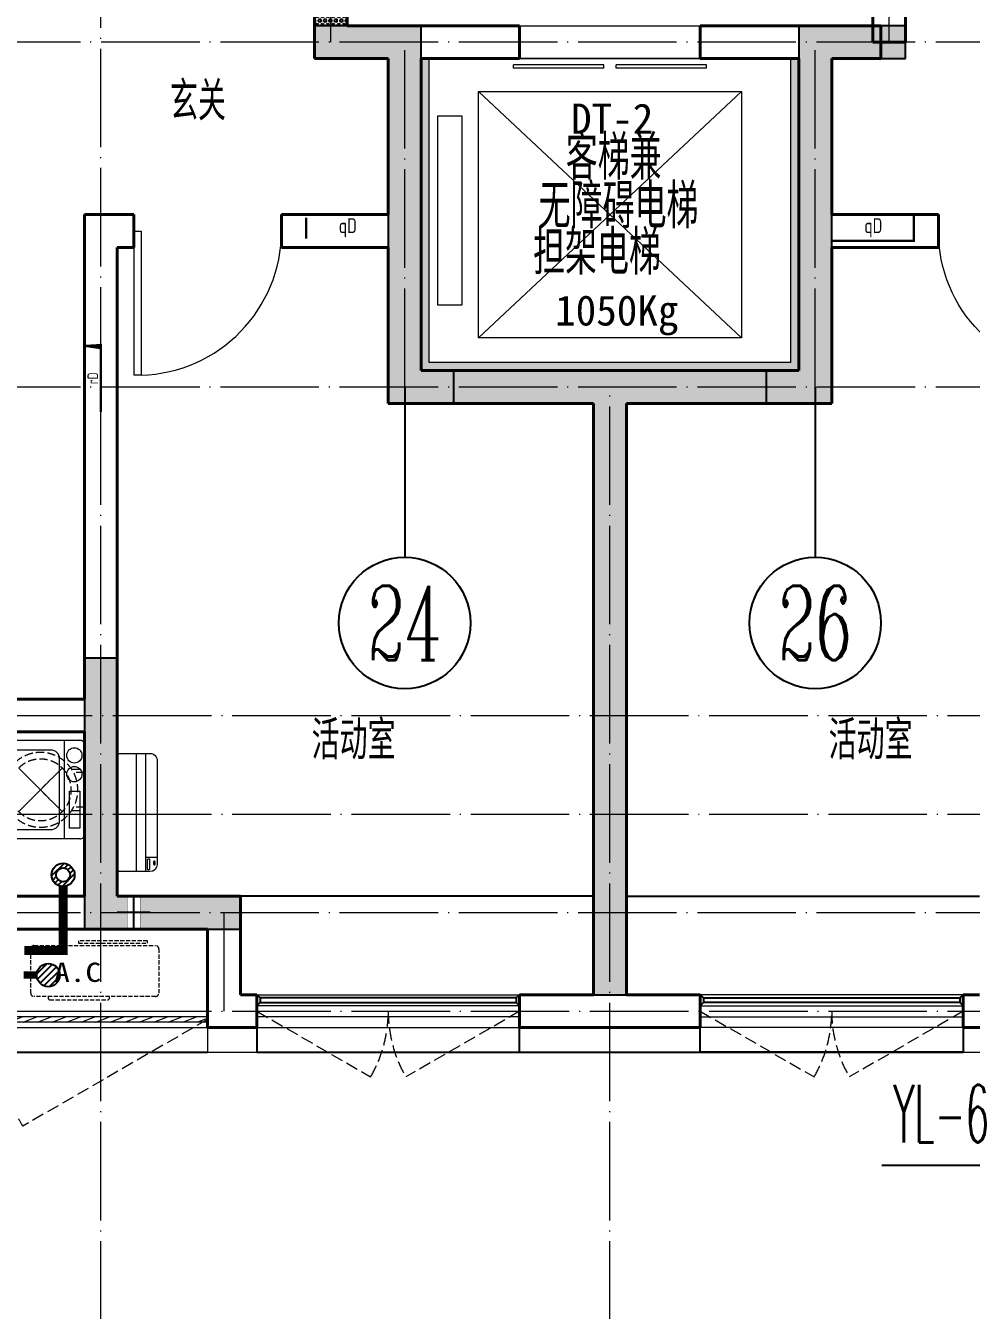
# Model space of a CAD drawing. Extents: x 27938 to 1042331, y -235042 to 1535213.
# Drawn here: x 715459 to 721217, y 594628 to 602449 of the extents above; entities that cross this region are included whole.
import ezdxf
from ezdxf.enums import TextEntityAlignment as Align

# ---------------------------------------------------------------- set-up
doc = ezdxf.new("R2010")
doc.units = 0
doc.header["$LTSCALE"] = 1000
doc.header["$MEASUREMENT"] = 0
for name, pattern in [('$1$DASH', [0.35, 0.25, -0.1]), ('DASH', [0.35, 0.25, -0.1]), ('DOTE', [2.4200000000000004, 2, -0.2, 0.02, -0.2])]:
    doc.linetypes.add(name, pattern=pattern)
for name, color, linetype in [('$RECOVER_210609100354-0', 7, 'Continuous'), ('$RECOVER_210609100354-25', 7, 'Continuous'), ('3-栏杆1', 135, 'Continuous'), ('3.5方案汇报，与郭总、侯月琴确定户型_t8$0$2020.03.04 -1安徽标准化洋房户型(UA）_t8_t8$0$看线', 154, 'Continuous'), ('AXIS', 3, 'Continuous'), ('AXIS_TEXT', 4, 'Continuous'), ('COLUMN', 9, 'Continuous'), ('DIM_雨水', 3, 'Continuous'), ('EQUIP_地漏', 7, 'Continuous'), ('PIPE-凝结', 150, 'N'), ('PIPE-污水', 2, 'W'), ('PUB_TEXT', 4, 'Continuous'), ('保温', 6, 'Continuous'), ('机电标识类', 1, 'Continuous'), ('看线', 251, 'Continuous')]:
    doc.layers.add(name, color=color, linetype=linetype)
for name, color, linetype, lineweight in [('3.5方案汇报，与郭总、侯月琴确定户型_t8$0$STAIR', 2, 'Continuous', 18), ('DOTE', 19, 'DOTE', 9), ('EQUIP-消防', 3, 'Continuous', 20), ('LVTRY', 1, 'Continuous', 13), ('PUB_HATCH', 8, 'Continuous', 9), ('WALL', 9, 'Continuous', 40), ('WINDOW', 8, 'Continuous', 15), ('填充', 251, 'Continuous', 5), ('平面-空调室内机', 176, 'Continuous', 9), ('平面-空调预留孔', 173, 'Continuous', 15), ('空调', 76, 'Continuous', 13)]:
    doc.layers.add(name, color=color, linetype=linetype, lineweight=lineweight)
doc.styles.add('_TCH_AXIS', font='COMPLEX', dxfattribs={"bigfont": 'GBCBIG'})
doc.styles.add('_TWT_SERIAL', font='simplex.shx', dxfattribs={"width": 0.6, "oblique": 10, "height": 3, "bigfont": 'aadri.shx'})
doc.styles.add('COMPLEX', font='COMPLEX')
doc.styles.get("Standard").update_dxf_attribs({"font": 'gbenor.shx', "bigfont": 'gbcbig.shx'})
doc.styles.add('房间名称', font='TSSDENG', dxfattribs={"width": 0.8, "bigfont": 'HZTXT'})
doc.styles.add('黑体', font='simhei.ttf')
doc.linetypes.add('N', pattern='A,3,-0.2,["N",Standard,S=0.25,R=0,X=-0.1,Y=-0.115],-0.2', length=3.4)
doc.linetypes.add('W', pattern='A,3,-0.2,["W",Standard,S=0.25,R=0,X=-0.1,Y=-0.115],-0.2', length=3.4)
pattern_1 = [(90, (0, 0), (-16.49778, 1.010197673501861e-15), [9.525, -19.05]), (210, (0, 0), (8.248889999999996, -14.28749658604684), [9.525, -19.05]), (150, (5.83238038093927e-16, 9.525), (-8.248890000000003, -14.28749658604684), [9.525, -19.05])]

# ---------------------------------------------------------------- blocks, each defined once
blk = doc.blocks.new('HFHFHFHFTF')
at = {"layer": 'PUB_HATCH'}
for points in [[(571766.5658555259, 370823.7207051624), (571116.5710636529, 370823.7204600016), (571116.5710636529, 370623.7204600016), (571566.5658555259, 370623.7207051624), (571566.5658543366, 368523.7246104958), (571966.5658543366, 368523.7246104958), (571966.5658543366, 368723.7246104958), (571766.5658544686, 368723.7246104958)], [(574066.5715322427, 370823.7207051624), (574066.5715333, 368723.7246104958), (573866.571533432, 368723.7246104958), (573866.571533432, 368523.7246104958), (574266.571533432, 368523.7246104958), (574266.5715322427, 370623.7207051624), (574716.5663241157, 370623.7204600016), (574716.5663241157, 370823.7204600016)], [(570666.5759557921, 365523.7262154915), (569916.5731244073, 365523.724599217), (569916.5731255938, 366973.724541688), (569716.5731255938, 366973.724541688), (569716.5731244073, 365323.724599217), (570666.5759557921, 365323.7262154915)]]:
    blk.add_hatch(color=256, dxfattribs=at).paths.add_polyline_path(points)
at = {"layer": 'COLUMN', "color": 8}
for p, q in [((571766.5658555259, 370823.7207051624), (571116.5710636529, 370823.7204600016)), ((571116.5710636529, 370823.7204600016), (571116.5710636529, 370623.7204600016)), ((571766.5658544686, 368723.7246104958), (571766.5658555259, 370823.7207051624)), ((574066.5715322427, 370823.7207051624), (574066.5715333, 368723.7246104958)), ((574716.5663241157, 370823.7204600016), (574066.5715322427, 370823.7207051624)), ((574716.5663241157, 370623.7204600016), (574716.5663241157, 370823.7204600016)), ((571116.5710636529, 370623.7204600016), (571566.5658555259, 370623.7207051624)), ((571566.5658555259, 370623.7207051624), (571566.5658543366, 368523.7246104958)), ((574266.571533432, 368523.7246104958), (574266.5715322427, 370623.7207051624)), ((574266.5715322427, 370623.7207051624), (574716.5663241157, 370623.7204600016)), ((571966.5658543366, 368723.7246104958), (571766.5658544686, 368723.7246104958)), ((571966.5658543366, 368523.7246104958), (571966.5658543366, 368723.7246104958)), ((574066.5715333, 368723.7246104958), (573866.571533432, 368723.7246104958)), ((573866.571533432, 368723.7246104958), (573866.571533432, 368523.7246104958)), ((571566.5658543366, 368523.7246104958), (571966.5658543366, 368523.7246104958)), ((573866.571533432, 368523.7246104958), (574266.571533432, 368523.7246104958)), ((569716.5731255938, 366973.724541688), (569716.5731244073, 365323.724599217)), ((569916.5731255938, 366973.724541688), (569716.5731255938, 366973.724541688)), ((569916.5731244073, 365523.724599217), (569916.5731255938, 366973.724541688)), ((570666.5759557921, 365523.7262154915), (569916.5731244073, 365523.724599217)), ((570666.5759557921, 365323.7262154915), (570666.5759557921, 365523.7262154915)), ((569716.5731244073, 365323.724599217), (570666.5759557921, 365323.7262154915))]:
    blk.add_line(p, q, dxfattribs=at)
blk = doc.blocks.new('RECTANG')
at = {"color": 0}
for p, q in [((1.00000000000004, 1.00000000000004), (0, 1.00000000000004)), ((0, 1.00000000000004), (0, 0)), ((1.00000000000004, 0), (1.00000000000004, 1.00000000000004)), ((0, 0), (1.00000000000004, 0))]:
    blk.add_line(p, q, dxfattribs=at)
blk = doc.blocks.new('洗衣机')
at = {"layer": 'LVTRY', "color": 0}
for p, q in [((3791567.361739737, 243472.1311109139), (3791020.978428917, 243472.1311109139)), ((3791116.547650196, 243472.1311109139), (3791116.547650196, 242871.5050683203)), ((3790993.746954995, 243444.5237557961), (3790993.746954995, 242899.1124234381)), ((3791198.977629842, 243412.6941587822), (3791474.884451542, 243412.6941587822)), ((3791594.59321366, 242899.1124234381), (3791594.59321366, 243444.5237557961)), ((3791145.054954439, 242982.4807401235), (3791145.054954439, 243358.0271784722)), ((3791528.807126945, 243358.0271784722), (3791528.807126945, 242982.4807401235)), ((3791474.884451542, 242927.8137598135), (3791198.977629842, 242927.8137598135)), ((3791020.978428917, 242871.5050683203), (3791567.361739737, 242871.5050683203))]:
    blk.add_line(p, q, dxfattribs=at)
at = {"layer": 'LVTRY', "color": 0, "extrusion": (0, 0, -1)}
for centre, major_axis, ratio, start_param, end_param in [((3791020.978428917, 243444.5237557961), (-1.908531711022078e-08, 27.60735511779785), 0.9863847444471043, -1.570796326112996, 7.008549296472211e-10), ((3791567.361739737, 243444.5237557961), (-5.264563262736361e-09, 27.60735511779785), 0.9863847444471043, 1.933262439024475e-10, 1.570796326982994), ((3791055.147302595, 243379.8474220779), (-1.532403957494624e-08, 46.92390957762836), 0.9863847444493448, 3.141592653920872, 9.424777961100459), ((3791198.977629842, 243358.0271784722), (4.764609934498854e-09, 54.66698031005217), 0.9863847444472746, 4.712388980298719, 6.283185307091227), ((3791474.884451542, 243358.0271784722), (-4.76474120185596e-09, 54.66698031005217), 0.9863847444472746, 8.836242848531128e-11, 1.57079632688087), ((3791055.147302595, 243265.6659087724), (-1.532403957494624e-08, 46.92390957762836), 0.9863847444493448, 3.141592653920872, 9.424777961100459), ((3791198.977629842, 242982.4807401235), (-6.265914279833452e-09, 54.66698031005218), 0.9863847444472746, 3.141592653705994, 4.712388980497749), ((3791474.884451542, 242982.4807401235), (6.265651745155644e-09, 54.66698031005217), 0.986384744447275, 1.570796326681842, 3.141592653473596), ((3791020.978428917, 242899.1124234381), (1.908525212675288e-08, 27.60735511779785), 0.9863847444471043, 3.14159265288894, 4.712388979702792), ((3791567.361739737, 242899.1124234381), (5.264433297526799e-09, 27.60735511779784), 0.9863847444471044, 1.570796326606803, 3.141592653396471)]:
    blk.add_ellipse(centre, major_axis=major_axis, ratio=ratio, start_param=start_param, end_param=end_param, dxfattribs=at)
at = {"layer": 'LVTRY', "color": 8, "xscale": 63.25620569481588, "yscale": 224.5369532744355, "zscale": 64.12934308941763, "rotation": 180}
blk.add_blockref('RECTANG', (3791085.200501846, 243162.4333077016), dxfattribs=at)
blk = doc.blocks.new('dnfhfn')
at = {"color": 0, "linetype": '$1$DASH', "ltscale": 0.2}
for p, q in [((101.8984962723892, 495.000031470118, -2.359636360997379e-09), (121.8984962723892, 495.000031470118, -2.359636360997379e-09)), ((101.8984962723892, 417.1853479389541, -2.359636360997379e-09), (101.8984962723892, 495.000031470118, -2.359636360997379e-09)), ((121.8984962723892, 495.000031470118, -2.359636360997379e-09), (121.8984962723892, 429.0058331504954, -2.359636360997379e-09)), ((353.1017998967993, 495.000031470118, -2.359636360997379e-09), (333.1017998967993, 495.000031470118, -2.359636360997379e-09)), ((333.1017998967993, 495.000031470118, -2.359636360997379e-09), (333.1017998967993, 429.0058331504954, -2.359636360997379e-09)), ((353.1017998967993, 417.1853479389541, -2.359636360997379e-09), (353.1017998967993, 495.000031470118, -2.359636360997379e-09))]:
    blk.add_line(p, q, dxfattribs=at)
at = {"color": 0, "linetype": '$1$DASH', "ltscale": 0.2, "elevation": -2.359636360997379e-09}
for points in [[(94.91774319857359, 360.0825529289432), (94.91774319857359, 360.0825529289432), (360.0827860850841, 94.91750992601737), (360.0827860850841, 94.91750992601737)], [(360.0827861726284, 360.0825529010035), (94.91774310916662, 94.91750995395705), (94.91774310916662, 94.91750995395705), (360.0827861726284, 360.0825529010035)]]:
    blk.add_lwpolyline(points, close=True, dxfattribs=at)
at = {"color": 0, "linetype": '$1$DASH', "ltscale": 0.2}
for radius in [227.5000000426377, 187.5000000426377]:
    blk.add_circle((227.5002646408975, 227.5000314274803, -2.359636360997379e-09), radius, dxfattribs=at)
blk = doc.blocks.new('ASDFSD')
at = {"layer": '3-栏杆1', "color": 0}
for p, q in [((681762.5879415963, 334937.5442401596), (681742.3193111992, 334955.3318184742)), ((681742.3193111992, 334955.3318184742), (681762.5879414161, 334937.5442403179)), ((681742.3193347491, 334888.4150854239), (681762.5879414133, 334908.2619604596)), ((681762.5879414161, 334937.5442403179), (681762.5879414133, 334908.2619604596)), ((683322.0506670028, 334937.4781505512), (681762.5879414163, 334937.5226424761)), ((681762.5879414135, 334908.2403724216), (683322.0506670056, 334908.1959003614)), ((683322.0506668226, 334937.5442278689), (683342.3192972196, 334955.3318061834)), ((683342.3192972196, 334955.3318061834), (683322.0506670028, 334937.5442280272)), ((683322.0506670028, 334937.5442280272), (683322.0506670056, 334908.2619481689)), ((683322.0506670056, 334908.2619481689), (683342.3192736697, 334888.4150731332)), ((683342.3192736697, 334888.4150731332), (683322.0506670056, 334908.2619481689))]:
    blk.add_line(p, q, dxfattribs=at)
blk = doc.blocks.new('dongkong')
at = {"color": 0}
blk.add_wipeout([(-603756.0415179721, 210770.96306340612), (-603756.0415180603, 210570.80961624245), (-603836.0415181214, 210570.80961593534), (-603836.0415181519, 210770.96306307407)], dxfattribs=at)
at = {"layer": '机电标识类', "color": 0, "linetype": 'DASH', "ltscale": 400}
for p, q in [((-603796.0415180789, 210770.9630630909), (-603796.0415180789, 210570.8096162414)), ((-603896.0415180789, 210670.6929921169), (-603696.0415180789, 210670.6929921169))]:
    blk.add_line(p, q, dxfattribs=at)
at = {"layer": '空调', "color": 0, "linetype": 'DASH', "const_width": 2}
blk.add_lwpolyline([(-603756.0415180789, 210770.9630630909), (-603756.0415180789, 210570.8096162414), (-603836.0415180789, 210570.8096162414), (-603836.0415180789, 210770.9630630909)], close=True, dxfattribs=at)
blk = doc.blocks.new('A$C001338C2')
at = {"color": 0}
for p, q in [((844.9999883423079, 303.6000072514144), (54.99998834231155, 303.6000543390692)), ((109.0525457565491, 214.7673082745569), (109.0525510513944, 303.6000511174025)), ((-1.49359439092e-05, 248.6000576173246), (-2.84423585981e-05, 22.0000576172315)), ((899.9999715576414, 22.00000397306576), (899.9999850640525, 248.6000039731589)), ((21.99997024633922, 5.63059293199e-05), (877.9999702463392, 5.2843679441e-06))]:
    blk.add_line(p, q, dxfattribs=at)
at = {"color": 0, "lineweight": 5}
for p, q in [((899.9999830474662, 214.7672611304297), (-1.69525337697e-05, 214.7673147745954)), ((899.9999787804518, 143.1781611304468), (-2.12195482163e-05, 143.1782147746126))]:
    blk.add_line(p, q, dxfattribs=at)
at = {"color": 0}
for points in [[(89.24090579471158, 226.3562818807586), (22.19125331861505, 226.3562858772129, -0.414213562372504), (16.6912536464406, 231.8562862050385), (16.69125431894281, 243.1390318179401, -0.414213562373095), (22.19125464676836, 248.6390314901146), (89.24090712286488, 248.6390274936603, -0.414213562373095), (94.74090679503934, 243.1390271658347), (94.74090612253713, 231.8562815529331, -0.414213562373095)], [(73.08482630450817, 275.0144977724194), (56.77886350143308, 275.0144987443309, -0.414213562373095), (51.27886382925863, 280.5144990721565), (51.27886400034913, 283.3844664433818, -0.414213562373095), (56.77886432817468, 288.8844661155563), (73.08482713124977, 288.8844651436448, -0.4142135623732024), (78.58482680342422, 283.3844648158192), (78.58482663233372, 280.5144974445939, -0.414213562373095)]]:
    blk.add_lwpolyline(points, format="xyb", close=True, dxfattribs=at)
for centre, radius, start, end in [((54.99998506405609, 248.6000543390692), 55.0000000000001, 89.99999658490542, 179.9999965849054), ((844.9999850640525, 248.6000072514144), 55.0000000000001, 359.9999965849054, 89.99999658490542), ((21.9999715576414, 22.00005630592932), 22.00000000000004, 179.9999965849054, 269.9999965849054), ((877.9999715576414, 22.00000528436794), 22.00000000000004, 269.9999965849054, 359.9999965849054)]:
    blk.add_arc(centre, radius, start, end, dxfattribs=at)
blk = doc.blocks.new('gsergvr')
at = {"layer": '平面-空调预留孔', "color": 0, "linetype": 'DASH', "ltscale": 0.1}
for p, q in [((34075.40689820799, 17176.21177392045), (34075.40689820799, 17166.21177392045)), ((34085.40689820799, 17156.21177392045), (34438.2425664645, 17156.21177392045)), ((34448.2425664645, 17166.21177392045), (34448.2425664645, 17176.21177392045))]:
    blk.add_line(p, q, dxfattribs=at)
blk.add_lwpolyline([(34728.55383313683, 17176.21177392068), (33988.55383313683, 17176.21177392045, -0.414213562373517), (33968.55383313683, 17196.21177392045), (33968.5538331373, 17466.21177392045, -0.414213562372746), (33988.5538331373, 17486.21177392045), (34728.55383313636, 17486.21177392045, -0.4142135623727947), (34748.55383313636, 17466.21177392045), (34748.55383313683, 17196.21177392091, -0.4142135623733224)], format="xyb", close=True, dxfattribs=at)
blk.add_lwpolyline([(34679.34183939642, 17515.32109233934), (34259.5236940319, 17515.32109233934), (34259.5236940319, 17500.20703668251), (34679.34183939642, 17500.20703668251)], close=True, dxfattribs=at)
for centre, start, end in [((34085.40689820799, 17166.21177392045), 180, 270), ((34438.2425664645, 17166.21177392045), 270, 0)]:
    blk.add_arc(centre, 10, start, end, dxfattribs=at)
at = {"layer": '平面-空调预留孔', "color": 0, "linetype": 'DASH', "ltscale": 0.1, "style": '黑体', "width": 1.2}
blk.add_text('A.C', height=117.045, dxfattribs=at).set_placement((34110.94965887904, 17264.83656359856))
blk = doc.blocks.new('rtyryrtyeeretee')
at = {"layer": '平面-空调预留孔', "color": 8}
blk.add_blockref('gsergvr', (635673.4605407391, 326705.7952499206), dxfattribs=at)
blk = doc.blocks.new('VDVDVDCZSCCS')
at = {"layer": '保温', "linetype": 'Continuous', "ltscale": 10}
h = blk.add_hatch(dxfattribs=at)
h.set_pattern_fill('HEX', color=251, scale=10, angle=90, style=0)
h.set_pattern_definition(pattern_1)
h.paths.add_polyline_path([(546716.6777758279, 370823.7204600016), (546916.6777595185, 370823.7204599889), (546916.5739644961, 370973.7260572037), (546716.5739808055, 370973.7262538486)])
h = blk.add_hatch(dxfattribs=at)
h.set_pattern_fill('HEX', color=251, scale=10, angle=90, style=0)
h.set_pattern_definition(pattern_1)
h.paths.add_polyline_path([(549466.5778929805, 368523.7248067016), (549466.5778515742, 368723.7248036918), (547566.5772535016, 368723.7248037361), (547566.577294908, 368523.7248067458)])
h = blk.add_hatch(dxfattribs=at)
h.set_pattern_fill('HEX', color=251, scale=10, angle=90, style=0)
h.set_pattern_definition(pattern_1)
h.paths.add_polyline_path([(548416.6765335839, 364923.7247940315), (548616.6765172745, 364923.7247940188), (548616.6764863663, 368523.7247068925), (548416.6765026756, 368523.7249035374)])
at = {"layer": '保温', "color": 251, "linetype": 'Continuous', "ltscale": 10}
blk.add_line((548416.5786843646, 364923.7247940315), (548616.5786843668, 364923.7247940188), dxfattribs=at)
blk = doc.blocks.new('HFTHFFGHFH')
at = {"layer": 'DOTE', "linetype": 'DOTE', "ltscale": 0.3}
for p, q in [((569816.5798455206, 594448.8100090846), (569816.5798455204, 612948.8100463543)), ((571216.5798455207, 602348.8103599143), (571216.5798455208, 604248.8100090837)), ((574616.5798455204, 602348.8103599143), (574616.5798455203, 604248.8100090837)), ((587116.5787011748, 602348.8103599143), (534316.57870118, 602348.8103599143)), ((571666.5798455206, 600248.8103599143), (571666.5798455206, 602348.8103599143)), ((574166.5798455204, 600248.8103599143), (574166.5798455203, 602348.8103599143)), ((587116.5787011747, 600248.8103599143), (534316.57870118, 600248.8103599143)), ((572916.5798455206, 594448.8100090846), (572916.5798455204, 600248.8103599146)), ((534316.57870118, 598248.8100090846), (587116.5787011747, 598248.8100090497)), ((534316.57870118, 597648.8100090846), (587116.5787011746, 597648.8100090846)), ((587116.5787011746, 597048.8100090849), (534316.57870118, 597048.8100090846)), ((570566.5798455208, 596448.8100090846), (570566.5798455207, 597048.8100090846)), ((534316.5787011874, 596448.8106185137), (587116.5787011746, 596448.8106184986))]:
    blk.add_line(p, q, dxfattribs=at)
blk = doc.blocks.new('GDGRDGDRGDFD')
at = {"layer": 'EQUIP-消防', "color": 0, "const_width": 12.82051282052028}
blk.add_lwpolyline([(136866.5605577994, 335507.811971089), (136366.5605577994, 335507.8119710906), (136366.5605577991, 335347.8119710904), (136866.5605577991, 335347.8119710888)], close=True, dxfattribs=at)
at = {"layer": 'PUB_TEXT', "color": 0, "style": '房间名称', "width": 0.8}
blk.add_text('qD', height=90, dxfattribs=at).set_placement((136565.0499633249, 335395.5346836653))
blk = doc.blocks.new('FSFSFSFSEG')
at = {"layer": 'EQUIP-消防', "color": 0, "const_width": 12.82051282052028}
blk.add_lwpolyline([(136866.5605577994, 335152.5449090759), (136466.5605577994, 335152.5449090774), (136466.5605577991, 335052.5449090772), (136866.5605577991, 335052.5449090757)], close=True, dxfattribs=at)
at = {"layer": 'PUB_TEXT', "color": 0, "style": '房间名称', "width": 0.8}
blk.add_text('rD', height=64.8, dxfattribs=at).set_placement((136633.7425204425, 335069.0046025831))
blk = doc.blocks.new('HGFHGGGDFGRD')
at = {"color": 8}
blk.add_blockref('GDGRDGDRGDFD', (580800.0192852234, 34165.91269551881), dxfattribs=at)
for name, p, rotation in [('GDGRDGDRGDFD', (583991.5720320296, 34169.39107311062), 359.9985591725983), ('FSFSFSFSEG', (1050969.129460297, 232007.1645872724), 90)]:
    blk.add_blockref(name, p, dxfattribs=dict(at, rotation=rotation))
blk = doc.blocks.new('$DorLib2D$00000001')
for p, q in [((0.45, 0.9750000000000001), (0.5000000000000002, 0.9750000000000001)), ((0.45, 0), (0.45, 0.9750000000000001)), ((0.5, 0), (0.5, 0.9750000000000001)), ((0.5, 0), (0.45, 0))]:
    blk.add_line(p, q)
at = {"lineweight": 13}
blk.add_arc((0.475, 0), 0.975, 91.4692835813538, 180, dxfattribs=at)
blk = doc.blocks.new('$WINLIB2D$00000001')
at = {"color": 0}
for points in [[(-0.4999999999999964, 0.5000000000000142), (-0.4999999999999964, -0.4999999999999858)], [(-0.4999999999999964, 0.5000000000000142), (0.5000000000000036, 0.5000000000000142)], [(0.5000000000000036, -0.4999999999999858), (0.5000000000000036, 0.5000000000000142)], [(0.5000000000000036, 0.1666666666666714), (-0.4999999999999964, 0.1666666666666714)], [(0.5000000000000036, -0.1666666666666572), (-0.4999999999999964, -0.1666666666666572)], [(-0.4999999999999964, -0.4999999999999858), (0.5000000000000036, -0.4999999999999858)]]:
    blk.add_lwpolyline(points, dxfattribs=at)
blk = doc.blocks.new('$DORLIB2D$00000127')
at = {"color": 0}
for points in [[(-0.5333333333328483, 0.7948983154366971), (-0.5333333333328483, 0.690405644187237)], [(-0.03333333333284827, 0.7948983154366971), (-0.5333333333328483, 0.7948983154366971)], [(-0.03333333333284827, 0.7948983154366971), (-0.03333333333284827, 0.690405644187237)], [(0.5333333333328483, 0.7948983154366971), (0.03333333333284827, 0.7948983154366971)], [(0.03333333333284827, 0.7948983154366971), (0.03333333333284827, 0.690405644187237)], [(0.5333333333328483, 0.7948983154366971), (0.5333333333328483, 0.690405644187237)], [(-0.03333333333284827, 0.690405644187237), (-0.5333333333328483, 0.690405644187237)], [(0.5333333333328483, 0.690405644187237), (0.03333333333284827, 0.690405644187237)], [(0.5, 0.4999999999999858), (-0.5, 0.4999999999999858)]]:
    blk.add_lwpolyline(points, dxfattribs=at)
blk = doc.blocks.new('$WINLIB2D$00000039')
at = {"color": 0}
for points in [[(-0.4999999999983409, 0.5000000000445652), (-0.4999999999999964, -0.4999999999999716)], [(0.5000000000016591, 0.4999999999536158), (-0.4999999999983409, 0.5000000000445652)], [(0.4999999999983338, -0.5000000000463842), (0.4999999999999609, 0.4999999999999432)], [(-0.499999999999428, 0.1666666667124446), (0.500000000000572, 0.1666666666205998)], [(-0.3838834764901549, -0.166666666632409), (-0.4479860405916831, 0.1666666667079113)], [(-0.3158924398378069, -0.166666666637866), (-0.3799950039392748, 0.1666666667006353)], [(-0.2479014031851996, -0.166666666645142), (-0.3120039672867243, 0.1666666666951784)], [(-0.1799103665328481, -0.1666666666505989), (-0.2440129306343159, 0.1666666666887977)], [(-0.1119193298802692, -0.1666666666569512), (-0.1760218939817904, 0.1666666666824455)], [(-0.04392829322788927, -0.1666666666633319), (-0.1080308573293216, 0.1666666666760648)], [(0.02406274342471804, -0.1666666666696841), (-0.04003982067680312, 0.1666666666697125)], [(0.09205378007703402, -0.1666666666751411), (0.02795121597557682, 0.1666666666642556)], [(0.1600448167296129, -0.1666666666815217), (0.0959422526280953, 0.1666666666578749)], [(0.2280358533819644, -0.166666666687874), (0.163933289280525, 0.1666666666505989)], [(0.2960268900345753, -0.1666666666942547), (0.231924325933047, 0.1666666666460657)], [(0.3640179266869801, -0.1666666667006069), (0.2999153625854838, 0.166666666639685)], [(0.4320089633395341, -0.1666666667060639), (0.3679063992380058, 0.166666666632409)], [(0.4999999999916831, -0.1666666667115209), (0.4358974358904746, 0.1666666666260568)], [(-0.4518745131427302, -0.1666666666260284), (-0.5000000000072298, 0.08358586507802102)], [(-0.500000000000572, -0.1666666666214951), (0.499999999999428, -0.1666666667124446)], [(0.4999999999983338, -0.5000000000463842), (-0.5000000000016662, -0.4999999999554348)]]:
    blk.add_lwpolyline(points, dxfattribs=at)
blk = doc.blocks.new('_AXISO')
blk.add_circle((0, 0), 0.5)
at = {"layer": 'AXIS_TEXT', "style": 'COMPLEX', "width": 1.041666666666667}
blk.add_attdef('A', text='', height=0.56, dxfattribs=at).set_placement((-0.25, -0.28), (0.25, -0.28), align=Align.FIT)
blk = doc.blocks.new('$TwtSys$00000141')
for p, q in [((-141.2940945534228, 11.5081675418387), (-15.12463543624108, 137.6776266590259)), ((-141.2940945534228, 11.5081675418387), (-15.12463543624108, 137.6776266590259)), ((-130.8287533366456, -52.58172021128667), (52.58172021128667, 130.8287533366511)), ((-130.8287533366456, -52.58172021128667), (52.58172021128667, 130.8287533366511)), ((-99.70205614729821, -99.70205614730912), (99.70205614729821, 99.70205614729821)), ((-99.70205614729821, -99.70205614730367), (99.70205614729821, 99.70205614729821)), ((-48.53417053355224, -130.5918998453235), (131.3741195312687, 49.31639021949741)), ((-48.53417053355224, -130.5918998453235), (131.3741195312687, 49.31639021950286)), ((17.14666153208782, -138.38927842878), (138.3892210518698, -17.146718909009)), ((17.14666153208782, -138.38927842878), (138.3892210518698, -17.146718909009))]:
    blk.add_line(p, q)
blk.add_circle((0, 0), 141)
blk.add_circle((0, 0), 141)
blk = doc.blocks.new('$TwtSys$00000543')
for p, q in [((-140.4178742026088, -12.79924233433667), (12.79924233408019, 140.4178742028653)), ((-12.79924233408019, -140.4178742028653), (140.4178742031218, 12.79924233433667)), ((18.69843284787567, 82.50774878188349), (62.55481905883789, 126.3641349931022)), ((59.82123368834073, 59.82123368834073), (99.70205614757651, 99.70205614732004)), ((82.50774878213997, 18.69843284761919), (126.3641349931022, 62.55481905883789)), ((-126.3641349931022, -62.55481905883789), (-82.50774878213997, -18.69843284761919)), ((-99.70205614962833, -99.70205614962833), (-59.82123368834073, -59.82123368834073)), ((-62.55481905883789, -126.3641349931022), (-18.69843284736271, -82.50774878188349))]:
    blk.add_line(p, q)
for radius in [141, 84.6]:
    blk.add_circle((0, 0), radius)

msp = doc.modelspace()

# ---------------------------------------------------------------- hatches: boundary and pattern name
at = {"layer": 'PIPE-污水'}
for points in [[(715686.5813388486, 596818.8100087788), (715714.0813387436, 596818.8100087745), (715714.0813387157, 596791.3100087051)], [(715686.5813388486, 596818.8100087788), (715686.5813387167, 596791.3100087745), (715714.0813387157, 596791.3100087051)]]:
    msp.add_hatch(color=256, dxfattribs=at).paths.add_polyline_path(points)
at = {"layer": '填充'}
h = msp.add_hatch(dxfattribs=at)
h.set_pattern_fill('隔热材料02', color=8, scale=100, style=0)
h.set_pattern_definition([(0, (-480191.8197163857, -8389.820665834588), (0, 50), []), (0, (-480191.8197163857, -8373.154165834538), (0, 50), []), (270, (-480148.0782163857, -8364.522915834561), (50, -9.184850993605149e-15), [5.01775, -44.98225]), (270, (-480185.5369663854, -8364.522915834561), (50, -9.184850993605149e-15), [5.01775, -44.98225]), (90, (-480160.0252163854, -8398.451915834565), (-50, 3.061616997868383e-15), [5.01775, -44.98225]), (90, (-480173.5902163858, -8398.451915834565), (-50, 3.061616997868383e-15), [5.01775, -44.98225]), (180, (-480141.7954663854, -8406.487415834563), (-6.123233995736766e-15, -50), [50.02425, 0.02425]), (135, (-480155.7527163854, -8403.978665834526), (2.775557561562891e-15, 49.99987405109137), [4.268000000000001, -66.44274999999999]), (116.56505, (-480108.7707163856, -8400.960665834602), (0.0001128305918363104, 49.99993342107836), [2.804999999999995, -108.9984999999998]), (116.56505, (-480158.7707163856, -8400.960665834602), (0.0001128305918363104, 49.99993342107836), [2.804999999999995, -108.9984999999998]), (153.43495, (-480100.7352163853, -8406.487415834563), (-0.0001128305918057793, 49.99993342107837), [5.609999999999999, -106.1935]), (153.43495, (-480150.7352163853, -8406.487415834563), (-0.0001128305918057793, 49.99993342107837), [5.609999999999999, -106.1935]), (63.43495000000001, (-480110.0252163854, -8393.434165834566), (-0.0001128305918307593, 49.99993342107837), [26.714, -85.0895]), (63.43495000000001, (-480160.0252163854, -8393.434165834566), (-0.0001128305918307593, 49.99993342107837), [26.714, -85.0895]), (116.56505, (-480098.0782163857, -8364.522915834561), (0.0001128305918363104, 49.99993342107836), [2.804999999999995, -108.9984999999998]), (116.56505, (-480148.0782163857, -8364.522915834561), (0.0001128305918363104, 49.99993342107836), [2.804999999999995, -108.9984999999998]), (135, (-480149.3327163855, -8362.014165834524), (2.775557561562891e-15, 49.99987405109137), [4.268000000000001, -66.44274999999999]), (153.43495, (-480102.3507163856, -8358.9961658346), (-0.0001128305918057793, 49.99993342107837), [5.609999999999999, -106.1935]), (153.43495, (-480152.3507163856, -8358.9961658346), (-0.0001128305918057793, 49.99993342107837), [5.609999999999999, -106.1935]), (45, (-480184.2824663856, -8362.014165834524), (0, 49.99987405109137), [4.268000000000001, -66.44274999999999]), (63.43495000000001, (-480135.5369663854, -8364.522915834561), (-0.0001128305918307593, 49.99993342107837), [2.805, -108.9985]), (63.43495000000001, (-480185.5369663854, -8364.522915834561), (-0.0001128305918307593, 49.99993342107837), [2.805, -108.9985]), (26.56505, (-480131.2647163855, -8358.9961658346), (0.0001128305918307593, 49.99993342107837), [5.609999999999999, -106.1935]), (26.56505, (-480181.2647163855, -8358.9961658346), (0.0001128305918307593, 49.99993342107837), [5.609999999999999, -106.1935]), (116.56505, (-480123.5902163858, -8393.434165834566), (0.0001128305918363104, 49.99993342107836), [26.71399999999996, -85.08949999999984]), (116.56505, (-480173.5902163858, -8393.434165834566), (0.0001128305918363104, 49.99993342107836), [26.71399999999996, -85.08949999999984]), (45, (-480177.8624663857, -8403.978665834526), (0, 49.99987405109137), [4.268000000000001, -66.44274999999999]), (63.43495000000001, (-480124.8444663855, -8400.960665834602), (-0.0001128305918307593, 49.99993342107837), [2.805, -108.9985]), (63.43495000000001, (-480174.8444663855, -8400.960665834602), (-0.0001128305918307593, 49.99993342107837), [2.805, -108.9985]), (26.56505, (-480132.8802163854, -8406.487415834563), (0.0001128305918307593, 49.99993342107837), [5.609999999999999, -106.1935]), (26.56505, (-480182.8802163854, -8406.487415834563), (0.0001128305918307593, 49.99993342107837), [5.609999999999999, -106.1935])])
h.paths.add_polyline_path([(717916.5776073515, 602248.8101378795), (717866.5776073515, 602248.8101378778), (717866.5776074192, 600348.8101378577), (720166.577607429, 600348.8101378756), (720166.5776074554, 602248.810137879), (720116.5776074553, 602248.8101378782), (720116.5776074297, 600398.8101378727), (717916.5776074176, 600398.8101378581)])

# ---------------------------------------------------------------- linework, layer by layer
at = {"layer": '$RECOVER_210609100354-0', "color": 8, "const_width": 8}
for points in [[(716566.5821823183, 596348.8100101384), (716566.5821823183, 596198.8100101384), (716866.5821823183, 596198.8100101384), (716866.582182322, 596348.8105238418)], [(721466.5729313629, 596348.8100101384), (721466.5729313629, 596198.8100101384), (721166.5729313629, 596198.8100101384), (721166.5729313592, 596348.8105238418)]]:
    msp.add_lwpolyline(points, dxfattribs=at)
at = {"layer": '3.5方案汇报，与郭总、侯月琴确定户型_t8$0$2020.03.04 -1安徽标准化洋房户型(UA）_t8_t8$0$看线', "color": 8, "ltscale": 10}
for p, q in [((718916.5788049361, 597148.8028004325), (716766.5821823092, 597148.8100089792)), ((719116.5763087451, 597148.8028004325), (721266.572931372, 597148.8100089792))]:
    msp.add_line(p, q, dxfattribs=at)
at = {"layer": '3.5方案汇报，与郭总、侯月琴确定户型_t8$0$STAIR', "color": 8}
for p, q in [((719816.5750149164, 602048.8113629925), (718216.5750149159, 600548.8113629939)), ((718216.5750149159, 602048.8113629925), (719816.5750149164, 600548.8113629939))]:
    msp.add_line(p, q, dxfattribs=at)
for points in [[(718216.5750149159, 600548.8113629939), (718216.5750149159, 602048.8113629925), (719816.5750149164, 602048.8113629925), (719816.5750149164, 600548.8113629939)], [(718116.5750149254, 600748.8113631094), (718116.5750149254, 601898.8113631099), (717966.5750149227, 601898.8113631099), (717966.5750149227, 600748.8113631094)]]:
    msp.add_lwpolyline(points, close=True, dxfattribs=at)
at = {"layer": 'AXIS'}
for p, q in [((717766.5747206904, 600248.8113630237), (717766.5747206904, 599212.5483030016)), ((720266.5747206929, 600248.8115837711), (720266.5749036948, 599212.548523749))]:
    msp.add_line(p, q, dxfattribs=at)
at = {"layer": 'DIM_雨水'}
msp.add_line((721596.5808420561, 595510.5650448573), (720671.6806581008, 595510.5650448573), dxfattribs=at)
at = {"layer": 'PIPE-凝结', "const_width": 45}
msp.add_lwpolyline([(715446.578849002, 596668.8100090581), (715526.078849002, 596668.8100090581)], dxfattribs=at)
at = {"layer": 'PIPE-污水', "const_width": 55.00000000000001}
for points in [[(715686.5813387436, 597208.3100087759), (715686.5813387436, 596818.8100087745)], [(715451.578849002, 596818.8100090043), (715686.5813387434, 596818.8100087745)]]:
    msp.add_lwpolyline(points, dxfattribs=at)
at = {"layer": 'WALL', "color": 8}
for p, q in [((717216.5789703291, 602598.811288572), (717216.5792564383, 602248.8113630118)), ((717416.5790929483, 602448.8113630076), (717416.5789703284, 602598.8114520564)), ((720616.5761433126, 602598.8114520322), (720616.5759389851, 602348.8100909072)), ((720816.5759389851, 602348.8099274228), (720816.5761433342, 602598.8112885478)), ((717416.5790929483, 602448.8113630076), (717766.5784615097, 602448.8113630009)), ((718466.5750149536, 602448.811362997), (717766.5784615097, 602448.8113630009)), ((718466.5750149536, 602248.8113629889), (718466.5750149536, 602448.811362997)), ((720266.580680763, 602448.8113630011), (719566.5750148774, 602448.8113629972)), ((719566.5750148774, 602448.8113629972), (719566.5750148774, 602248.8113629891)), ((720266.5806807502, 602448.8113630011), (720666.5797168432, 602448.8113630521)), ((720666.5797168432, 602448.8113630521), (720666.5797168687, 602248.8113630521)), ((720616.5759389851, 602348.8100909072), (720816.5759389851, 602348.8099274228)), ((717216.5792564383, 602248.8113630118), (717666.5784109245, 602248.811363012)), ((717666.5780016691, 601298.8103599091), (717666.5784109245, 602248.811363012)), ((717866.577973595, 601198.8103168383), (717866.578425945, 602248.8113629982)), ((717866.578425945, 602248.8113629982), (718466.5750149536, 602248.8113629889)), ((719566.5750148774, 602248.8113629891), (720166.5806068205, 602248.8113629984)), ((720166.5806068205, 602248.8113629984), (720166.5798302682, 601198.8104338722)), ((720366.5806068255, 602248.8113630343), (720366.5799042425, 601298.8103599307)), ((720366.5806068255, 602248.8113630343), (720666.5797168687, 602248.8113630521)), ((715816.5794457113, 601298.8103598901), (715816.5793745032, 598348.8100090611)), ((716116.5794564604, 601298.8103598708), (715816.5794457113, 601298.8103598901)), ((716116.5794564624, 601098.8103599007), (716116.5794564604, 601298.8103598708)), ((717666.5780016691, 601298.8103599091), (717016.5794565367, 601298.81035988)), ((717016.5794565367, 601298.81035988), (717016.5794565387, 601098.8103599099)), ((721016.5756572175, 601298.8103599284), (720366.5799042425, 601298.8103599307)), ((721016.5756572156, 601098.8103598949), (721016.5756572175, 601298.8103599284)), ((717866.5776074413, 600348.8100201136), (717866.577973595, 601198.8103168383)), ((720166.5798302682, 601198.8104338722), (720166.5792016719, 600348.8103326932)), ((716016.5794528087, 601098.8103598856), (716016.5793840144, 598248.8100066454)), ((716016.5794528087, 601098.8103598856), (716116.5794564624, 601098.8103599007)), ((717016.5794565387, 601098.8103599099), (717666.5779155381, 601098.8103599024)), ((717666.5775062831, 600148.8100201122), (717666.5779155381, 601098.8103599024)), ((720366.5797563007, 601098.8103599243), (720366.5790537184, 600148.8103871209)), ((720366.5797563007, 601098.8103599243), (721016.5756572156, 601098.8103598949)), ((719016.5775568446, 600348.810020046), (717866.5776074413, 600348.8100201136)), ((720166.5792016719, 600348.8103326932), (719016.5775296512, 600348.810020046)), ((718916.577579612, 600148.8100200648), (717666.5775062831, 600148.8100201122)), ((718916.577579612, 600148.8100200648), (718916.5786693679, 596548.8100088381)), ((720366.5790537184, 600148.8103871209), (719116.5775946126, 600148.8100472518)), ((719116.5775946126, 600148.8100472518), (719116.5786843685, 596548.8100088454)), ((715816.5793745032, 598348.8100090611), (714866.5823115772, 598348.810009061)), ((714866.5823115765, 598148.8100090572), (715816.5793571135, 598148.8100090575)), ((715816.5793571135, 598148.8100090575), (715816.579351469, 597148.8100089923)), ((715816.579351469, 597148.8100089923), (715066.5765603503, 597148.8100089926)), ((716766.5821823532, 597148.8100089829), (716766.5821823531, 596548.81000896)), ((715916.5793713367, 596948.8100090593), (715266.5765603422, 596948.810009005)), ((716566.5821823367, 596948.8100090772), (716566.5821823365, 596348.8100090337)), ((716866.5821823915, 596548.8100089637), (716766.5821823531, 596548.81000896)), ((716866.5821823801, 596348.8100090135), (716866.5821823915, 596548.8100089637)), ((718916.5786693679, 596548.8100088381), (718466.5821823492, 596548.810008873)), ((718466.5821823492, 596548.810008873), (718466.5821823378, 596348.8100089212)), ((719566.5729312686, 596548.8100088671), (719116.5786843685, 596548.8100088454)), ((719566.57293128, 596348.810008927), (719566.5729312686, 596548.8100088671)), ((721266.572931267, 596548.8100089673), (721166.5729312262, 596548.8100089577)), ((721166.5729312262, 596548.8100089577), (721166.5729312375, 596348.8100090072)), ((716566.5821823365, 596348.8100090337), (716866.5821823801, 596348.8100090135)), ((718466.5821823378, 596348.8100089212), (719016.5787071334, 596348.8100088923)), ((719016.5764065478, 596348.8100088923), (719566.57293128, 596348.810008927)), ((721166.5729312375, 596348.8100090072), (721466.5729313854, 596348.810009015))]:
    msp.add_line(p, q, dxfattribs=at)
at = {"layer": 'WINDOW'}
for p, q in [((718466.575014916, 602448.811363001), (719566.575014916, 602448.811363001)), ((718466.575014916, 602248.811363001), (719566.575014916, 602248.811363001))]:
    msp.add_line(p, q, dxfattribs=at)
at = {"layer": 'WINDOW', "color": 8, "linetype": 'DASH', "ltscale": 0.3}
for points in [[(716866.5821824552, 596448.8100089309), (717559.4025054883, 596048.8100089289, 0.1316524975905399), (717666.5821824616, 596448.8100089385)], [(718466.5821824679, 596448.8100089309), (717773.761859435, 596048.8100089289, -0.1316524975905399), (717666.5821824615, 596448.8100089385)], [(719566.5729312137, 596448.8100089307), (720259.3932542464, 596048.8100089286, 0.1316524975905399), (720366.57293122, 596448.8100089383)], [(721166.5729312263, 596448.8100089305), (720473.7526081932, 596048.8100089286, -0.1316524975905399), (720366.5729312199, 596448.8100089383)], [(716566.576560239, 596398.8100101475), (715440.7435353125, 595748.8100101444, -0.1316524976281984), (715266.5765602583, 596398.8100101523)]]:
    msp.add_lwpolyline(points, format="xyb", dxfattribs=at)
at = {"layer": '填充', "color": 8}
msp.add_lwpolyline([(717916.5776073515, 602248.8101378795), (717866.5776073515, 602248.8101378778), (717866.5776074192, 600348.8101378577), (720166.577607429, 600348.8101378756), (720166.5776074554, 602248.810137879), (720116.5776074553, 602248.8101378782), (720116.5776074297, 600398.8101378727), (717916.5776074176, 600398.8101378581)], close=True, dxfattribs=at)
at = {"layer": '看线', "color": 8, "ltscale": 0.5}
for points in [[(716866.5821824021, 596348.8100090132), (716866.5821824021, 596198.8100090132), (718466.5821824266, 596198.8100091403), (718466.582182428, 596348.8100091144)], [(721166.572931325, 596348.8100088217), (721166.572931325, 596198.8100088217), (719566.5729313005, 596198.8100089487), (719566.5729312992, 596348.8100089228)], [(715266.5823116736, 596198.8094854248), (716566.5821823183, 596198.8100101384)], [(716866.5821827069, 596198.809494187), (721166.572931325, 596198.8100088217)]]:
    msp.add_lwpolyline(points, dxfattribs=at)

# ---------------------------------------------------------------- block references
at = {"layer": '$RECOVER_210609100354-25', "color": 8, "xscale": -1}
msp.add_blockref('洗衣机', (4506810.422986722, 354626.4088195626), dxfattribs=at)
at = {"color": 8}
for name, p in [('HFHFHFHFTF', (146100.00000034, 231625.085214746)), ('HGFHGGGDFGRD', (0, 231625.0852148207)), ('rtyryrtyeeretee', (45847.40840197785, 252656.7949308399))]:
    msp.add_blockref(name, p, dxfattribs=at)
at = {"layer": '3-栏杆1', "color": 8}
msp.add_blockref('ASDFSD', (35124.26287086832, 261593.4781901487), dxfattribs=at)
at = {"layer": '3-栏杆1', "color": 8, "xscale": -1}
msp.add_blockref('ASDFSD', (1402908.892242813, 261593.4781901487), dxfattribs=at)
at = {"layer": 'AXIS'}
ref = msp.add_blockref('_AXISO', (717766.5747206904, 598812.5483030016), dxfattribs=dict(at, xscale=800, yscale=800, zscale=800))
ref.add_attrib('A', '24', dxfattribs={"layer": 'AXIS_TEXT', "height": 452.5483399593904, "style": '_TCH_AXIS', "width": 0.5833333333334317}).set_placement((717540.3005507106, 598586.2741330218), (717992.8488906701, 598586.2741330218), align=Align.FIT)
ref = msp.add_blockref('_AXISO', (720266.574974334, 598812.548523749), dxfattribs=dict(at, xscale=800, yscale=800, zscale=800))
ref.add_attrib('A', '26', dxfattribs={"layer": 'AXIS_TEXT', "height": 452.5483399593904, "style": '_TCH_AXIS', "width": 0.6176470588236338}).set_placement((720040.3008043543, 598586.2743537693), (720492.8491443137, 598586.2743537693), align=Align.FIT)
at = {"layer": 'EQUIP_地漏', "xscale": 0.5, "yscale": 0.5, "zscale": 0.5}
msp.add_blockref('$TwtSys$00000543', (715686.5813387436, 597278.8100087759), dxfattribs=at)
at = {"layer": 'EQUIP_地漏', "xscale": 0.5, "yscale": 0.5, "zscale": 0.5, "rotation": 180}
msp.add_blockref('$TwtSys$00000141', (715596.578849002, 596668.8100090581), dxfattribs=at)
at = {"layer": 'WINDOW'}
for name, p, xscale, yscale, zscale, rotation in [('$DORLIB2D$00000127', (719016.575014916, 602348.811363001), 1100, -200, 1100, 5.336080552226635e-12), ('$DorLib2D$00000001', (716566.5794564878, 601198.8103599058), -900, -900, -900, 5.840855992261463e-10), ('$DorLib2D$00000001', (721466.5756571926, 601198.8103599058), -900, 900, -900, 179.9999999994159), ('$WINLIB2D$00000001', (717666.5821824075, 596448.810008943), -1600, 199.9999999480788, -1600, 179.9999999967472), ('$WINLIB2D$00000001', (720366.5729312737, 596448.810008943), -1600, -199.9999999480788, -1600, 3.252746161958773e-09), ('$WINLIB2D$00000039', (715916.5765602487, 596398.8100101339), 1299.999999983003, -100, 1299.999999983003, 180)]:
    msp.add_blockref(name, p, dxfattribs=dict(at, xscale=xscale, yscale=yscale, zscale=zscale, rotation=rotation))
at = {"layer": '平面-空调预留孔', "color": 8, "xscale": -1, "rotation": 270}
msp.add_blockref('dnfhfn', (715321.5793262044, 597569.156510212, 2.359636360997379e-09), dxfattribs=at)
at = {"layer": '平面-空调预留孔', "color": 8, "xscale": -0.800000000046565, "yscale": 0.800000000046565, "zscale": 0.800000000046565, "rotation": 269.9999997665698}
msp.add_blockref('A$C001338C2', (716016.7707343299, 597298.810046788), dxfattribs=at)

# ---------------------------------------------------------------- texts
at = {"layer": 'DIM_雨水', "color": 7, "style": '_TWT_SERIAL', "width": 0.48}
msp.add_text('YL-6', height=350, dxfattribs=at).set_placement((720741.6806581008, 595650.5650448573))
at = {"layer": 'PUB_TEXT', "color": 8}
for s, height, p in [('玄关', 236.3120567375886, (716337.7573430537, 601871.9782202893)), ('客梯兼', 270.0709219858156, (718747.4542362302, 601510.8921669086)), ('无障碍电梯', 270.0709219858156, (718582.8853283353, 601215.1219989972)), ('担架电梯', 270.0709219858156, (718548.4514878878, 600933.5632840348)), ('活动室', 236.3120567375886, (717200.3162418184, 597981.094218625)), ('活动室', 236.3120567375886, (720348.0562151799, 597981.0942186251))]:
    msp.add_text(s, height=height, dxfattribs=at).set_placement(p)
at = {"layer": 'PUB_TEXT', "color": 8, "style": '黑体'}
for s, p in [('DT-2', (718779.451953042, 601791.0625821331)), ('1050Kg', (718682.451953042, 600623.3931627225))]:
    msp.add_text(s, height=184.0084388185654, dxfattribs=at).set_placement(p)

# ---------------------------------------------------------------- next in the draw order: block references
at = {"layer": '平面-空调室内机', "color": 8, "ltscale": 0.3, "rotation": 180}
msp.add_blockref('dongkong', (112320.6345286651, 807719.6196253633), dxfattribs=at)

# ---------------------------------------------------------------- next in the draw order: linework, layer by layer
at = {"layer": 'WALL', "color": 8}
for p, q in [((716016.5793985488, 598248.8100084945), (716016.5793923564, 597148.8100089831)), ((716766.5821823532, 597148.8100089829), (716016.5793923564, 597148.8100089831)), ((716566.5821823367, 596948.8100090772), (715916.5793713367, 596948.8100090593))]:
    msp.add_line(p, q, dxfattribs=at)

# ---------------------------------------------------------------- next in the draw order: block references
msp.add_blockref('HFTHFFGHFH', (146100, 0))
at = {"color": 8}
msp.add_blockref('VDVDVDCZSCCS', (170500.0022886805, 231625.0852148213), dxfattribs=at)

doc.saveas('drawing.dxf')
